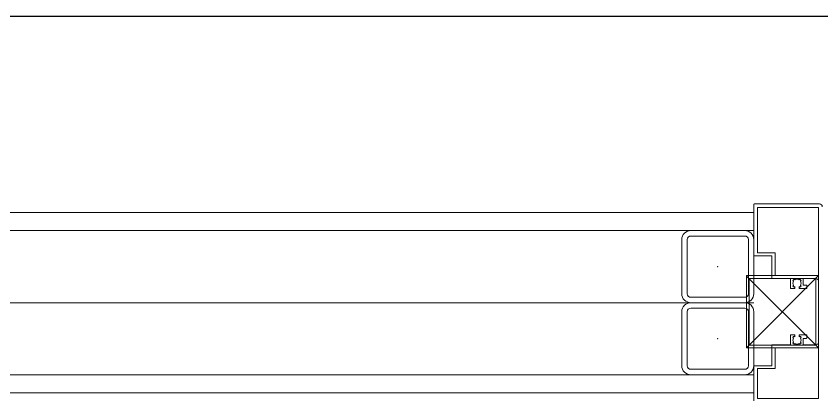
# Model space of a CAD drawing. Extents: x -1073 to 35213, y -1180 to 6950.
# Drawn here: x 31444.87 to 31489.62, y 3112.38 to 3133.41 of the extents above; entities that cross this region are included whole.
import ezdxf

# ---------------------------------------------------------------- set-up
doc = ezdxf.new("R2010")
doc.units = 0
doc.header["$LTSCALE"] = 25
doc.layers.get('0').update_dxf_attribs({"color": 9, "lineweight": 9})
for name, color, linetype, lineweight in [('06D', 9, 'Continuous', 9), ('10', 9, 'Continuous', 9), ('11', 9, 'Continuous', 9), ('33', 9, 'BATTING', 9), ('DATA TAVAN', 160, 'Continuous', 30)]:
    doc.layers.add(name, color=color, linetype=linetype, lineweight=lineweight)
doc.linetypes.add('BATTING', pattern='A,0.0001,-0.1,[134,ltypeshp.shx,S=0.1,R=0,X=-0.1,Y=0],-0.2,[134,ltypeshp.shx,S=0.1,R=180,X=0.1,Y=0],-0.1', length=0.4001)

# ---------------------------------------------------------------- blocks, each defined once
blk = doc.blocks.new('Prf-40x40')
for points in [[(1.5, -2), (-1.5, -2, -0.414214), (-2, -1.5), (-2, 1.5, -0.414214), (-1.5, 2), (1.5, 2, -0.414214), (2, 1.5), (2, -1.5, -0.414214)], [(1.5, -1.7), (-1.5, -1.7, -0.414214), (-1.7, -1.5), (-1.7, 1.5, -0.414214), (-1.5, 1.7), (1.5, 1.7, -0.414214), (1.7, 1.5), (1.7, -1.5, -0.414214)]]:
    blk.add_lwpolyline(points, format="xyb", close=True)
blk.add_point((0, 0))
blk = doc.blocks.new('p-korkasa_40x40')
at = {"layer": '10'}
for points in [[(-2, -2), (-2, -2, 4.557572), (-2, -2), (2, -2, 6.895317), (2, -2), (2, -2), (2, 2), (-2, 2), (-2, -2)], [(-1.85, -1.85), (-1.85, 1.85), (1.85, 1.85), (1.85, -1.85), (-1.85, -1.85, -4.556435), (-1.85, -1.85)]]:
    blk.add_lwpolyline(points, format="xyb", close=True, dxfattribs=at)
for points in [[(2, -2), (-2, 2)], [(2, 2), (-2, -1.969)]]:
    blk.add_lwpolyline(points, dxfattribs=at)
blk = doc.blocks.new('P-AH-01-10')
at = {"layer": '10'}
blk.add_lwpolyline([(0.83, -95.1, -0.414214), (0.98, -95.25), (0.98, -98.875, -0.414214), (0.955, -98.9), (-1.875, -98.9, -0.414214), (-1.9, -98.875), (-1.9, -97.9), (-3.135, -97.9, -0.414214), (-3.16, -97.875), (-3.16, -96.855), (-3.719, -96.855), (-3.719, -96.625), (-3.61, -96.625), (-3.645, -96.66, 0.091673), (-3.575, -96.731), (-3.539, -96.695, 0.288261), (-3.299, -96.695), (-3.263, -96.731, 0.091673), (-3.192, -96.66), (-3.228, -96.624, 0.288261), (-3.228, -96.385), (-3.192, -96.349, 0.091673), (-3.263, -96.278), (-3.299, -96.314, 0.288261), (-3.539, -96.314), (-3.575, -96.278, 0.091673), (-3.645, -96.349), (-3.61, -96.385), (-3.719, -96.385), (-3.719, -95.98, -0.414214), (-3.694, -95.955), (-3.544, -95.955, -0.414214), (-3.519, -95.98), (-3.519, -96.155), (-3.16, -96.155), (-3.16, -95.45, 0.414214), (-3.31, -95.3), (-6.69, -95.3, 0.414214), (-6.84, -95.45), (-6.84, -96.155), (-6.481, -96.155), (-6.481, -95.98, -0.414214), (-6.456, -95.955), (-6.306, -95.955, -0.414214), (-6.281, -95.98), (-6.281, -96.385), (-6.39, -96.385), (-6.355, -96.349, 0.091673), (-6.425, -96.278), (-6.461, -96.314, 0.288261), (-6.701, -96.314), (-6.737, -96.278, 0.091673), (-6.808, -96.349), (-6.772, -96.385, 0.288261), (-6.772, -96.624), (-6.808, -96.66, 0.091673), (-6.737, -96.731), (-6.701, -96.695, 0.288261), (-6.461, -96.695), (-6.425, -96.731, 0.091673), (-6.355, -96.66), (-6.39, -96.625), (-6.281, -96.625), (-6.281, -96.855), (-6.84, -96.855), (-6.84, -97.875, -0.414214), (-6.865, -97.9), (-8, -97.9), (-8, -98.875, -0.414214), (-8.025, -98.9), (-9.995, -98.9, -0.414214)], format="xyb", dxfattribs=at)
for points in [[(-7, -97.72), (-8.16, -97.72), (-8.16, -98.7), (-9.82, -98.7), (-9.82, -95.3), (-7, -95.3)], [(0.78, -98.7), (0.78, -95.3), (-3, -95.3), (-3, -97.72), (-1.74, -97.72), (-1.74, -98.7)]]:
    blk.add_lwpolyline(points, close=True, dxfattribs=at)
at = {"layer": '10', "rotation": 90}
blk.add_blockref('p-korkasa_40x40', (-5, -97.3), dxfattribs=at)

msp = doc.modelspace()

# ---------------------------------------------------------------- linework, layer by layer
at = {"layer": '06D'}
msp.add_lwpolyline([(30874.338, 3117.499), (31485.838, 3117.499)], dxfattribs=at)
at = {"layer": '11'}
msp.add_lwpolyline([(31485.838, 3121.499), (31485.838, 3122.499), (30870.838, 3122.499), (30870.838, 3121.499)], close=True, dxfattribs=at)
msp.add_lwpolyline([(31485.838, 3112.499), (31485.838, 3113.499), (30870.838, 3113.499), (30870.838, 3112.499), (31485.838, 3112.499)], dxfattribs=at)
at = {"layer": '33', "ltscale": 0.3}
msp.add_lwpolyline([(30871.438, 3117.499), (31485.838, 3117.499)], dxfattribs=at)
at = {"layer": 'DATA TAVAN'}
msp.add_line((30905.696, 3133.409), (31495.871, 3133.409), dxfattribs=at)

# ---------------------------------------------------------------- block references
at = {"layer": '10', "xscale": -1, "rotation": 270}
msp.add_blockref('P-AH-01-10', (31584.738, 3121.999), dxfattribs=at)
at = {"layer": '10', "xscale": -1}
for p in [(31483.838, 3119.499), (31483.838, 3115.499)]:
    msp.add_blockref('Prf-40x40', p, dxfattribs=at)

doc.saveas('drawing.dxf')
